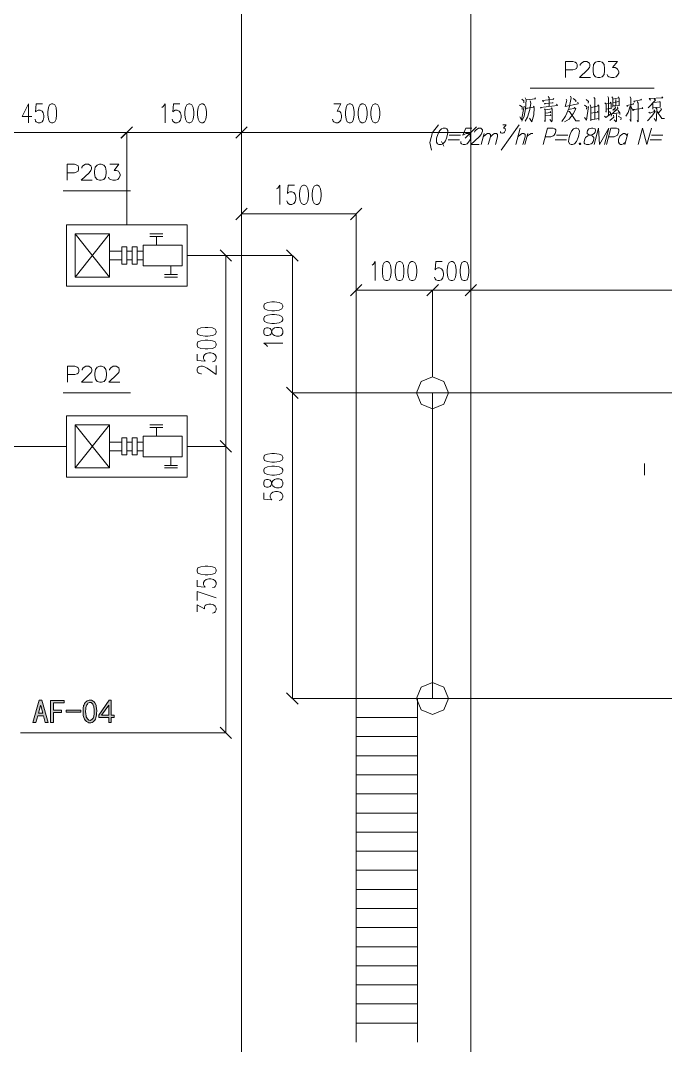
# Model space of a CAD drawing. Header units: millimetres. Extents: x 117 to 78452272, y 10 to 169749766.
# Drawn here: x 78413002 to 78421443, y 169685944 to 169699367 of the extents above; entities that cross this region are included whole.
import ezdxf

# ---------------------------------------------------------------- set-up
doc = ezdxf.new("R2010")
doc.units = ezdxf.units.MM

msp = doc.modelspace()

# ---------------------------------------------------------------- hatches: boundary and pattern name
h = msp.add_hatch(color=0)
h.paths.add_polyline_path([(78413365.41, 169690174.002), (78413325.334, 169690174.002), (78413301.634, 169690263.202), (78413227.516, 169690263.202), (78413203.816, 169690174.002), (78413163.31, 169690174.002), (78413247.769, 169690465.302), (78413281.381, 169690465.302)])
h.paths.add_polyline_path([(78413293.016, 169690295.089), (78413266.299, 169690398.079), (78413262.851, 169690398.079), (78413235.704, 169690295.089)])
h = msp.add_hatch(color=0)
h.dxf.hatch_style = 2
h.paths.add_polyline_path([(78413571.388, 169690429.967), (78413433.064, 169690429.967), (78413433.064, 169690335.596), (78413537.346, 169690335.596), (78413537.346, 169690303.708), (78413433.064, 169690303.708), (78413433.064, 169690174.002), (78413394.281, 169690174.002), (78413394.281, 169690462.285), (78413571.388, 169690462.285)])
h = msp.add_hatch(color=0)
h.paths.add_polyline_path([(78413820.459, 169690336.458), (78413821.32, 169690358.865), (78413827.784, 169690394.2), (78413833.386, 169690407.128), (78413838.988, 169690420.486), (78413854.501, 169690442.032), (78413864.412, 169690450.22), (78413874.754, 169690458.838), (78413899.317, 169690467.025), (78413914.399, 169690467.025), (78413929.05, 169690467.025), (78413954.474, 169690454.96), (78413965.678, 169690442.894), (78413976.451, 169690430.398), (78413991.102, 169690399.802), (78413994.118, 169690381.273), (78413997.566, 169690362.743), (78413999.72, 169690320.083), (78413998.428, 169690295.951), (78413997.135, 169690272.251), (78413988.947, 169690233.037), (78413981.622, 169690217.524), (78413974.296, 169690202.442), (78413953.181, 169690181.327), (78413938.53, 169690175.725), (78413924.31, 169690169.693), (78413895.869, 169690170.985), (78413881.218, 169690177.88), (78413866.998, 169690185.206), (78413846.745, 169690204.166), (78413840.712, 169690215.801), (78413835.11, 169690227.866), (78413826.492, 169690252.86), (78413823.906, 169690265.787), (78413821.32, 169690278.715), (78413820.028, 169690314.05)])
h.paths.add_polyline_path([(78413856.225, 169690346.8), (78413853.639, 169690323.53), (78413855.363, 169690282.162), (78413859.241, 169690264.063), (78413863.55, 169690245.965), (78413877.771, 169690220.11), (78413887.251, 169690212.784), (78413897.162, 169690205.028), (78413916.553, 169690202.011), (78413926.895, 169690206.751), (78413936.806, 169690211.491), (78413951.888, 169690230.021), (78413956.198, 169690243.81), (78413960.938, 169690257.6), (78413965.678, 169690288.195), (78413965.678, 169690304.57), (78413965.678, 169690320.945), (78413964.385, 169690350.678), (78413963.092, 169690364.467), (78413961.8, 169690377.826), (78413954.043, 169690402.388), (78413948.01, 169690413.161), (78413941.546, 169690424.365), (78413924.741, 169690435.568), (78413914.399, 169690435.999), (78413903.626, 169690436.43), (78413885.096, 169690425.657), (78413877.34, 169690414.884), (78413869.152, 169690404.112), (78413858.81, 169690369.638)])
h = msp.add_hatch(color=0)
h.paths.add_polyline_path([(78414156.143, 169690239.501), (78414026.437, 169690239.501), (78414026.437, 169690268.373), (78414163.038, 169690465.302), (78414188.031, 169690465.302), (78414188.031, 169690268.373), (78414228.537, 169690268.373), (78414228.537, 169690239.501), (78414188.031, 169690239.501), (78414188.031, 169690175.725), (78414156.143, 169690175.725)])
h.paths.add_polyline_path([(78414156.143, 169690268.373), (78414156.143, 169690401.526), (78414061.772, 169690268.373)])
h = msp.add_hatch(color=0)
h.dxf.hatch_style = 2
h.paths.add_polyline_path([(78413790.294, 169690308.879), (78413598.105, 169690308.879), (78413598.105, 169690335.596), (78413790.294, 169690335.596)])

# ---------------------------------------------------------------- linework, layer by layer
at = {"color": 0, "lineweight": 0}
for points in [[(78415895.326, 169671034.371), (78415895.326, 169725547.156)], [(78418895.805, 169671034.371), (78418895.805, 169725547.156)], [(78420134.693, 169698619.122), (78420134.693, 169698828.979), (78420230.787, 169698828.979), (78420262.675, 169698819.068), (78420278.619, 169698809.157), (78420286.806, 169698789.335), (78420286.806, 169698759.171), (78420278.619, 169698739.348), (78420262.675, 169698729.006), (78420230.787, 169698719.095), (78420134.693, 169698719.095)], [(78420326.882, 169698778.993), (78420326.882, 169698789.335), (78420342.826, 169698809.157), (78420374.714, 169698828.979), (78420414.789, 169698828.979), (78420446.677, 169698809.157), (78420454.864, 169698789.335), (78420454.864, 169698769.082), (78420446.677, 169698749.259), (78420422.976, 169698719.095), (78420318.694, 169698619.122), (78420462.621, 169698619.122)], [(78420694.885, 169698828.979), (78420814.68, 169698828.979), (78420750.905, 169698749.259), (78420782.792, 169698749.259), (78420806.924, 169698739.348), (78420814.68, 169698729.006), (78420831.055, 169698699.273), (78420831.055, 169698679.02), (78420814.68, 169698649.287), (78420798.736, 169698629.034), (78420766.848, 169698619.122), (78420734.961, 169698619.122), (78420703.073, 169698629.034), (78420686.698, 169698638.945), (78420678.941, 169698659.198)], [(78419671.025, 169698479.936), (78421294.291, 169698479.936)], [(78419608.542, 169698354.97), (78419619.315, 169698327.391), (78419612.851, 169698208.889), (78419595.184, 169698112.364), (78419562.003, 169698046.433)], [(78419588.72, 169698313.602), (78419564.158, 169698338.595)], [(78419588.72, 169698313.602), (78419590.875, 169698289.04)], [(78419621.47, 169698329.977), (78419740.834, 169698341.181), (78419731.785, 169698352.385)], [(78419681.367, 169698283.438), (78419670.163, 169698313.602)], [(78419846.409, 169698302.829), (78419833.481, 169698319.204), (78419983.441, 169698335.579), (78419974.391, 169698346.783)], [(78419866.662, 169698269.648), (78419857.612, 169698277.836), (78419972.237, 169698289.04), (78419963.618, 169698294.211)], [(78419919.234, 169698354.97), (78419906.306, 169698371.345)], [(78419919.234, 169698354.97), (78419919.234, 169698242.07)], [(78420210.534, 169698354.97), (78420181.662, 169698222.678), (78420135.554, 169698112.364), (78420086.861, 169698043.417)], [(78420153.222, 169698319.204), (78420128.66, 169698242.07), (78420301.027, 169698275.25), (78420294.132, 169698297.227)], [(78420153.222, 169698319.204), (78420142.018, 169698338.595)], [(78420210.534, 169698354.97), (78420199.33, 169698374.361)], [(78420234.665, 169698346.783), (78420267.846, 169698319.204), (78420267.846, 169698299.813)], [(78420406.601, 169698332.993), (78420437.627, 169698305.414), (78420431.164, 169698283.438)], [(78420503.558, 169698360.572), (78420516.916, 169698346.783), (78420519.071, 169698074.012)], [(78420728.497, 169698286.023), (78420719.878, 169698297.227), (78420731.082, 169698283.438), (78420731.082, 169698208.889), (78420728.497, 169698217.076), (78420669.03, 169698206.303)], [(78420697.902, 169698354.97), (78420686.698, 169698371.345)], [(78420697.902, 169698354.97), (78420697.902, 169698129.169)], [(78420753.059, 169698349.368), (78420739.701, 169698366.174)], [(78420753.059, 169698338.595), (78420834.503, 169698352.385), (78420828.039, 169698368.759), (78420836.657, 169698349.368), (78420836.657, 169698247.672), (78420836.657, 169698258.444), (78420753.059, 169698247.672)], [(78420753.059, 169698349.368), (78420753.059, 169698233.882)], [(78420836.657, 169698308), (78420757.368, 169698291.625)], [(78420794.858, 169698255.859), (78420794.858, 169698332.993)], [(78420988.771, 169698343.766), (78420988.771, 169698043.417), (78420977.998, 169698068.41)], [(78420988.771, 169698343.766), (78420980.153, 169698366.174)], [(78421039.619, 169698297.227), (78421031.001, 169698311.016), (78421130.112, 169698327.391), (78421121.063, 169698338.595)], [(78421083.573, 169698283.438), (78421072.8, 169698305.414)], [(78421293.43, 169698341.181), (78421311.097, 169698324.806), (78421215.864, 169698222.678)], [(78421231.377, 169698343.766), (78421410.208, 169698354.97), (78421396.85, 169698368.759)], [(78421231.377, 169698343.766), (78421249.045, 169698324.806)], [(78421372.718, 169698299.813), (78421282.226, 169698294.211)], [(78421363.669, 169698308), (78421372.718, 169698299.813)], [(78421374.873, 169698299.813), (78421363.669, 169698308)], [(78421374.873, 169698299.813), (78421372.718, 169698230.866)], [(78413108.152, 169698276.112), (78413024.985, 169698109.778), (78413149.951, 169698109.778)], [(78413108.152, 169698276.112), (78413108.152, 169698026.18)], [(78413291.723, 169698276.112), (78413208.556, 169698276.112), (78413199.937, 169698169.245), (78413208.556, 169698180.879), (78413233.549, 169698192.945), (78413258.542, 169698192.945), (78413283.535, 169698180.879), (78413299.91, 169698157.179), (78413308.529, 169698121.413), (78413308.529, 169698097.712), (78413299.91, 169698061.946), (78413283.535, 169698038.246), (78413258.542, 169698026.18), (78413233.549, 169698026.18), (78413208.556, 169698038.246), (78413199.937, 169698049.88), (78413191.75, 169698074.012)], [(78414853.368, 169698228.711), (78414869.743, 169698240.777), (78414895.167, 169698276.112), (78414895.167, 169698026.18)], [(78415086.494, 169698276.112), (78415003.327, 169698276.112), (78414995.14, 169698169.245), (78415003.327, 169698180.879), (78415028.32, 169698192.945), (78415053.314, 169698192.945), (78415078.307, 169698180.879), (78415095.112, 169698157.179), (78415103.3, 169698121.413), (78415103.3, 169698097.712), (78415095.112, 169698061.946), (78415078.307, 169698038.246), (78415053.314, 169698026.18), (78415028.32, 169698026.18), (78415003.327, 169698038.246), (78414995.14, 169698049.88), (78414986.521, 169698074.012)], [(78417103.619, 169698276.112), (78417195.404, 169698276.112), (78417145.418, 169698180.879), (78417170.411, 169698180.879), (78417187.217, 169698169.245), (78417195.404, 169698157.179), (78417204.023, 169698121.413), (78417204.023, 169698097.712), (78417195.404, 169698061.946), (78417179.03, 169698038.246), (78417154.036, 169698026.18), (78417128.612, 169698026.18), (78417103.619, 169698038.246), (78417095.432, 169698049.88), (78417087.244, 169698074.012)], [(78419566.743, 169698236.468), (78419533.563, 169698258.444)], [(78419559.849, 169698065.393), (78419593.029, 169698244.655)], [(78419566.743, 169698236.468), (78419566.743, 169698203.287)], [(78419681.367, 169698283.438), (78419668.009, 169698200.702), (78419639.137, 169698101.591), (78419606.388, 169698046.433)], [(78419624.055, 169698220.093), (78419725.321, 169698230.866), (78419716.703, 169698244.655), (78419725.321, 169698225.264), (78419718.857, 169698131.755), (78419694.295, 169698040.831), (78419663.7, 169698087.801)], [(78419624.055, 169698220.093), (78419634.828, 169698208.889)], [(78419817.968, 169698217.076), (78419806.764, 169698228.28), (78420029.549, 169698252.843), (78420018.776, 169698269.648)], [(78419868.816, 169698195.1), (78419868.816, 169698043.417), (78419859.767, 169698057.206)], [(78419868.816, 169698195.1), (78419861.922, 169698211.474)], [(78419961.464, 169698208.889), (78419868.816, 169698197.685)], [(78419941.641, 169698161.919), (78419873.126, 169698153.732)], [(78419961.464, 169698208.889), (78419952.414, 169698222.678), (78419961.464, 169698206.303), (78419961.464, 169698060.222), (78419954.569, 169698040.831), (78419928.283, 169698070.995)], [(78419941.641, 169698161.919), (78419934.747, 169698175.708)], [(78420267.846, 169698208.889), (78420234.665, 169698145.544), (78420181.662, 169698076.597), (78420120.041, 169698037.815)], [(78420188.557, 169698175.708), (78420170.89, 169698178.725)], [(78420263.537, 169698220.093), (78420175.199, 169698203.287)], [(78420188.557, 169698175.708), (78420270.001, 169698054.62), (78420318.694, 169698054.62)], [(78420250.178, 169698228.28), (78420263.537, 169698220.093)], [(78420267.846, 169698208.889), (78420250.178, 169698228.28)], [(78420413.496, 169698236.468), (78420382.47, 169698255.859)], [(78420408.756, 169698062.808), (78420437.627, 169698239.053)], [(78420413.496, 169698236.468), (78420411.342, 169698206.303)], [(78420466.068, 169698236.468), (78420455.295, 169698261.461)], [(78420558.715, 169698167.521), (78420463.913, 169698151.146)], [(78420572.074, 169698250.257), (78420572.074, 169698060.222), (78420572.074, 169698082.199), (78420466.068, 169698065.393)], [(78420466.068, 169698236.468), (78420466.068, 169698054.62)], [(78420572.074, 169698250.257), (78420468.653, 169698228.28)], [(78420558.715, 169698167.521), (78420552.251, 169698181.31)], [(78420664.721, 169698272.234), (78420651.363, 169698289.04)], [(78420664.721, 169698272.234), (78420664.721, 169698167.521), (78420660.412, 169698181.31)], [(78420728.497, 169698286.023), (78420664.721, 169698275.25)], [(78420711.26, 169698173.123), (78420735.391, 169698137.357), (78420733.237, 169698115.38)], [(78420818.989, 169698214.491), (78420746.164, 169698142.528), (78420832.348, 169698156.317)], [(78420790.549, 169698225.264), (78420753.059, 169698192.514), (78420792.703, 169698195.1)], [(78420790.549, 169698225.264), (78420781.5, 169698247.672)], [(78420818.989, 169698214.491), (78420816.835, 169698236.468)], [(78420818.989, 169698192.514), (78420847.861, 169698156.317), (78420845.706, 169698137.357)], [(78420953.436, 169698161.919), (78420922.841, 169698115.38)], [(78420946.972, 169698242.07), (78420936.199, 169698252.843), (78421026.261, 169698269.648), (78421019.797, 169698286.023)], [(78420953.436, 169698161.919), (78420980.153, 169698244.655)], [(78420990.926, 169698242.07), (78421019.797, 169698183.896)], [(78421033.155, 169698192.514), (78421021.952, 169698200.702), (78421145.625, 169698214.491), (78421136.576, 169698228.28)], [(78421083.573, 169698283.438), (78421083.573, 169698037.815), (78421072.8, 169698057.206)], [(78421242.581, 169698151.146), (78421304.202, 169698181.31), (78421288.689, 169698197.685), (78421306.357, 169698173.123), (78421264.558, 169698115.38), (78421209.401, 169698054.62)], [(78421242.581, 169698151.146), (78421227.068, 169698164.935)], [(78421277.917, 169698206.303), (78421275.762, 169698280.421)], [(78421280.071, 169698228.28), (78421374.873, 169698233.882)], [(78421328.334, 169698208.889), (78421326.179, 169698087.801), (78421321.87, 169698049.019), (78421293.43, 169698084.785)], [(78421328.334, 169698208.889), (78421317.561, 169698225.264)], [(78421383.491, 169698220.093), (78421390.386, 169698200.702), (78421352.896, 169698156.317), (78421330.919, 169698181.31), (78421394.695, 169698082.199), (78421432.185, 169698082.199)], [(78419559.849, 169698065.393), (78419535.717, 169698106.761)], [(78419868.816, 169698117.965), (78419943.796, 169698123.567), (78419936.901, 169698137.357)], [(78420408.756, 169698062.808), (78420384.625, 169698095.989)], [(78420662.566, 169698095.989), (78420644.899, 169698115.38)], [(78420662.566, 169698095.989), (78420726.342, 169698142.528)], [(78420768.572, 169698101.591), (78420715.569, 169698057.206)], [(78420768.572, 169698101.591), (78420761.677, 169698129.169)], [(78420803.476, 169698137.357), (78420803.476, 169698054.62), (78420797.013, 169698037.815), (78420772.881, 169698065.393)], [(78420803.476, 169698137.357), (78420794.858, 169698151.146)], [(78420823.73, 169698115.38), (78420861.219, 169698090.387), (78420858.634, 169698065.393)], [(78411941.658, 169697901.214), (78414391.855, 169697901.214)], [(78414316.876, 169697826.234), (78414466.835, 169697976.194)], [(78414469.851, 169697976.194), (78414319.892, 169697826.234)], [(78414391.855, 169696695.076), (78414391.855, 169697903.368)], [(78414394.872, 169696695.076), (78414394.872, 169697903.368)], [(78414394.872, 169697901.214), (78415895.326, 169697901.214)], [(78415820.347, 169697826.234), (78415970.306, 169697976.194)], [(78415970.306, 169697976.194), (78415820.347, 169697826.234)], [(78415895.326, 169697260.871), (78415895.326, 169697903.368)], [(78415895.326, 169697260.871), (78415895.326, 169697903.368)], [(78415895.326, 169697901.214), (78418895.805, 169697901.214)], [(78418470.489, 169697999.032), (78418393.355, 169697899.49), (78418358.451, 169697768.922), (78418382.151, 169697669.811)], [(78418910.025, 169697957.664), (78418829.874, 169697957.664), (78418792.816, 169697865.017), (78418807.898, 169697875.359), (78418835.045, 169697885.701), (78418860.039, 169697885.701), (78418882.015, 169697875.359), (78418888.479, 169697854.675), (78418892.788, 169697824.08), (78418887.186, 169697803.396), (78418866.502, 169697772.37), (78418848.835, 169697752.116), (78418821.256, 169697741.774), (78418796.694, 169697741.774), (78418774.717, 169697752.116), (78418765.237, 169697762.458), (78418764.375, 169697782.712)], [(78418820.825, 169697826.234), (78418970.784, 169697976.194)], [(78418945.791, 169697906.385), (78418948.377, 169697916.727), (78418966.475, 169697936.98), (78418996.639, 169697957.664), (78419027.235, 169697957.664), (78419046.626, 169697936.98), (78419047.057, 169697916.727), (78419041.455, 169697896.043), (78419029.82, 169697875.359), (78419003.103, 169697844.764), (78418895.374, 169697741.774), (78419006.55, 169697741.774)], [(78418895.805, 169697563.375), (78418895.805, 169697903.368)], [(78419312.933, 169697999.032), (78419359.472, 169697999.032), (78419323.706, 169697957.664), (78419336.202, 169697957.664), (78419343.959, 169697952.493), (78419345.683, 169697947.322), (78419347.406, 169697932.24), (78419344.821, 169697921.898), (78419334.479, 169697906.385), (78419325.429, 169697896.043), (78419312.071, 169697890.872), (78419299.574, 169697890.872), (78419288.371, 169697896.043), (78419283.63, 169697901.214), (78419283.63, 169697911.556)], [(78419292.68, 169697669.811), (78419529.253, 169697999.032)], [(78419484.869, 169697741.774), (78419542.612, 169697957.664)], [(78419842.961, 169697741.774), (78419900.704, 169697957.664), (78419974.822, 169697957.664), (78419996.799, 169697947.322), (78420006.279, 169697936.98), (78420007.141, 169697916.727), (78419998.954, 169697885.701), (78419987.319, 169697865.017), (78419971.806, 169697854.675), (78419944.658, 169697844.764), (78419870.54, 169697844.764)], [(78420509.591, 169697741.774), (78420567.334, 169697957.664), (78420577.676, 169697741.774), (78420703.073, 169697957.664), (78420645.33, 169697741.774)], [(78420669.892, 169697741.774), (78420728.066, 169697957.664), (78420802.184, 169697957.664), (78420824.16, 169697947.322), (78420833.641, 169697936.98), (78420834.072, 169697916.727), (78420825.884, 169697885.701), (78420814.249, 169697865.017), (78420799.167, 169697854.675), (78420771.589, 169697844.764), (78420697.471, 169697844.764)], [(78421083.573, 169697741.774), (78421141.747, 169697957.664), (78421200.782, 169697741.774), (78421258.956, 169697957.664)], [(78418511.426, 169697782.712), (78418544.176, 169697721.09)], [(78418597.179, 169697803.396), (78418745.415, 169697803.396)], [(78418761.789, 169697865.017), (78418613.554, 169697865.017)], [(78419031.113, 169697741.774), (78419069.895, 169697885.701)], [(78419058.691, 169697844.764), (78419091.872, 169697875.359), (78419112.987, 169697885.701), (78419137.549, 169697885.701), (78419153.493, 169697875.359), (78419151.339, 169697844.764), (78419123.76, 169697741.774)], [(78419151.339, 169697844.764), (78419184.519, 169697875.359), (78419205.634, 169697885.701), (78419230.197, 169697885.701), (78419246.141, 169697875.359), (78419243.986, 169697844.764), (78419216.407, 169697741.774)], [(78419512.448, 169697844.764), (78419545.628, 169697875.359), (78419566.743, 169697885.701), (78419591.306, 169697885.701), (78419607.25, 169697875.359), (78419605.095, 169697844.764), (78419577.516, 169697741.774)], [(78419602.078, 169697741.774), (78419640.861, 169697885.701)], [(78419624.055, 169697824.08), (78419638.706, 169697854.675), (78419662.838, 169697875.359), (78419683.953, 169697885.701), (78419708.515, 169697885.701)], [(78420001.539, 169697803.396), (78420149.775, 169697803.396)], [(78420166.149, 169697865.017), (78420017.914, 169697865.017)], [(78420940.939, 169697854.675), (78420928.012, 169697875.359), (78420912.498, 169697885.701), (78420893.969, 169697885.701), (78420872.423, 169697875.359), (78420848.723, 169697854.675), (78420834.072, 169697824.08), (78420828.47, 169697803.396), (78420826.315, 169697772.37), (78420839.673, 169697752.116), (78420855.187, 169697741.774), (78420873.716, 169697741.774), (78420895.262, 169697752.116), (78420918.962, 169697772.37)], [(78420949.557, 169697885.701), (78420910.775, 169697741.774)], [(78421242.15, 169697803.396), (78421390.386, 169697803.396)], [(78421406.761, 169697865.017), (78421258.525, 169697865.017)], [(78413611.033, 169697273.798), (78413611.033, 169697484.086), (78413707.127, 169697484.086), (78413739.015, 169697473.744), (78413754.959, 169697463.833), (78413763.147, 169697444.01), (78413763.147, 169697413.846), (78413754.959, 169697394.024), (78413739.015, 169697383.682), (78413707.127, 169697373.771), (78413611.033, 169697373.771)], [(78413802.791, 169697434.099), (78413802.791, 169697444.01), (78413819.166, 169697463.833), (78413851.054, 169697484.086), (78413891.129, 169697484.086), (78413923.017, 169697463.833), (78413930.774, 169697444.01), (78413930.774, 169697423.757), (78413923.017, 169697403.935), (78413898.886, 169697373.771), (78413795.035, 169697273.798), (78413938.961, 169697273.798)], [(78414171.225, 169697484.086), (78414291.021, 169697484.086), (78414227.245, 169697403.935), (78414259.133, 169697403.935), (78414283.264, 169697394.024), (78414291.021, 169697383.682), (78414306.964, 169697353.949), (78414306.964, 169697333.696), (78414291.021, 169697303.962), (78414275.077, 169697283.709), (78414243.189, 169697273.798), (78414210.87, 169697273.798), (78414178.982, 169697283.709), (78414163.038, 169697294.051), (78414154.851, 169697313.873)], [(78413561.477, 169697135.043), (78414440.98, 169697135.043)], [(78416353.822, 169697160.467), (78416370.197, 169697172.532), (78416395.191, 169697208.299), (78416395.191, 169696958.366)], [(78416586.949, 169697208.299), (78416503.782, 169697208.299), (78416495.163, 169697101), (78416503.782, 169697113.066), (78416528.775, 169697125.132), (78416553.768, 169697125.132), (78416578.761, 169697113.066), (78416595.567, 169697089.365), (78416603.755, 169697053.599), (78416603.755, 169697029.468), (78416595.567, 169696994.133), (78416578.761, 169696970.001), (78416553.768, 169696958.366), (78416528.775, 169696958.366), (78416503.782, 169696970.001), (78416495.163, 169696982.067), (78416486.976, 169697005.767)], [(78415970.306, 169696908.38), (78415820.347, 169696757.99)], [(78415895.326, 169696714.898), (78415895.326, 169696835.124)], [(78415895.326, 169696833.4), (78417395.35, 169696833.4)], [(78417320.37, 169696757.99), (78417470.761, 169696908.38)], [(78417395.35, 169695838.843), (78417395.35, 169696835.124)], [(78413604.569, 169696691.198), (78415185.174, 169696691.198)], [(78413604.569, 169695889.26), (78413604.569, 169696691.198)], [(78415185.174, 169695889.26), (78415185.174, 169696691.198)], [(78413716.607, 169696572.695), (78414168.64, 169696572.695)], [(78413716.607, 169696572.695), (78413716.607, 169696007.762)], [(78414168.64, 169696572.695), (78413716.607, 169696007.762)], [(78414168.64, 169696007.762), (78413716.607, 169696572.695)], [(78414168.64, 169696572.695), (78414168.64, 169696007.762)], [(78414866.295, 169696572.695), (78414696.514, 169696572.695)], [(78414609.469, 169696425.752), (78414609.469, 169696154.705)], [(78414609.469, 169696425.752), (78415118.382, 169696425.752)], [(78414866.295, 169696538.653), (78414696.514, 169696538.653)], [(78414781.405, 169696538.653), (78414781.405, 169696425.752)], [(78415118.382, 169696425.752), (78415118.382, 169696154.705)], [(78414168.64, 169696346.895), (78414327.218, 169696346.895)], [(78414394.872, 169696403.345), (78414327.218, 169696403.345)], [(78414327.218, 169696403.345), (78414327.218, 169696177.544)], [(78414394.872, 169696403.345), (78414394.872, 169696177.544)], [(78414394.872, 169696346.895), (78414462.526, 169696346.895)], [(78414462.526, 169696403.345), (78414462.526, 169696177.544)], [(78414462.526, 169696403.345), (78414530.611, 169696403.345)], [(78414530.611, 169696403.345), (78414530.611, 169696177.544)], [(78414530.611, 169696346.895), (78414609.469, 169696346.895)], [(78415188.622, 169696290.444), (78415690.21, 169696290.444)], [(78415442.863, 169696290.444), (78416562.387, 169696290.444)], [(78415442.863, 169696290.444), (78416562.387, 169696290.444)], [(78415763.035, 169696215.465), (78415613.075, 169696365.424)], [(78415688.055, 169696290.444), (78415688.055, 169693789.83)], [(78416635.212, 169696215.465), (78416485.252, 169696365.424)], [(78416635.212, 169696215.465), (78416485.252, 169696365.424)], [(78416560.232, 169694490.071), (78416560.232, 169696290.444)], [(78416560.232, 169696290.444), (78416560.232, 169690489.002)], [(78414168.64, 169696233.994), (78414327.218, 169696233.994)], [(78414394.872, 169696177.544), (78414327.218, 169696177.544)], [(78414394.872, 169696233.994), (78414462.526, 169696233.994)], [(78414462.526, 169696177.544), (78414530.611, 169696177.544)], [(78414530.611, 169696233.994), (78414609.469, 169696233.994)], [(78414609.469, 169696154.705), (78415118.382, 169696154.705)], [(78414971.439, 169696041.805), (78414971.439, 169696154.705)], [(78417603.914, 169696162.893), (78417620.72, 169696174.528), (78417645.713, 169696210.294), (78417645.713, 169695960.362)], [(78418520.907, 169696210.294), (78418437.309, 169696210.294), (78418429.121, 169696102.995), (78418437.309, 169696115.061), (78418462.302, 169696127.127), (78418487.295, 169696127.127), (78418512.288, 169696115.061), (78418529.094, 169696091.361), (78418537.281, 169696055.594), (78418537.281, 169696031.894), (78418529.094, 169695996.128), (78418512.288, 169695972.427), (78418487.295, 169695960.362), (78418462.302, 169695960.362), (78418437.309, 169695972.427), (78418429.121, 169695984.062), (78418420.934, 169696007.762)], [(78415056.33, 169696041.805), (78414886.548, 169696041.805)], [(78413604.569, 169695889.26), (78415185.174, 169695889.26)], [(78413716.607, 169696007.762), (78414168.64, 169696007.762)], [(78415056.33, 169696007.762), (78414886.548, 169696007.762)], [(78417470.761, 169695910.375), (78417320.37, 169695760.416)], [(78418470.92, 169695910.375), (78418320.961, 169695760.416)], [(78418320.961, 169695760.416), (78418470.92, 169695910.375)], [(78418820.825, 169695760.416), (78418970.784, 169695910.375)], [(78418970.784, 169695910.375), (78418820.825, 169695760.416)], [(78417395.35, 169694493.518), (78417395.35, 169695837.119)], [(78418395.94, 169695835.396), (78417395.35, 169695835.396)], [(78418395.94, 169694702.944), (78418395.94, 169695837.119)], [(78418395.94, 169694702.944), (78418395.94, 169695837.119)], [(78418895.805, 169695835.396), (78418395.94, 169695835.396)], [(78418895.805, 169695577.707), (78418895.805, 169695837.119)], [(78418895.805, 169695136.447), (78418895.805, 169695837.119)], [(78418895.805, 169695835.396), (78426897.942, 169695835.396)], [(78416232.735, 169695098.527), (78416220.669, 169695114.901), (78416184.903, 169695139.895), (78416435.266, 169695139.895)], [(78415313.157, 169694998.554), (78415313.157, 169694914.956), (78415420.455, 169694906.768), (78415408.39, 169694914.956), (78415396.324, 169694939.949), (78415396.324, 169694964.942), (78415408.39, 169694989.935), (78415432.09, 169695006.741), (78415467.856, 169695014.929), (78415491.557, 169695014.929), (78415527.323, 169695006.741), (78415551.454, 169694989.935), (78415563.089, 169694964.942), (78415563.089, 169694939.949), (78415551.454, 169694914.956), (78415539.388, 169694906.768), (78415515.688, 169694898.15)], [(78413614.911, 169694628.827), (78413614.911, 169694838.683), (78413711.006, 169694838.683), (78413742.894, 169694828.772), (78413758.837, 169694818.861), (78413767.025, 169694798.608), (78413767.025, 169694768.444), (78413758.837, 169694748.622), (78413742.894, 169694738.71), (78413711.006, 169694728.799), (78413614.911, 169694728.799)], [(78413807.1, 169694788.697), (78413807.1, 169694798.608), (78413823.044, 169694818.861), (78413854.932, 169694838.683), (78413895.007, 169694838.683), (78413926.895, 169694818.861), (78413935.083, 169694798.608), (78413935.083, 169694778.786), (78413926.895, 169694758.533), (78413902.764, 169694728.799), (78413798.913, 169694628.827), (78413942.839, 169694628.827)], [(78414166.916, 169694788.697), (78414166.916, 169694798.608), (78414182.86, 169694818.861), (78414215.179, 169694838.683), (78414255.254, 169694838.683), (78414287.142, 169694818.861), (78414294.899, 169694798.608), (78414294.899, 169694778.786), (78414287.142, 169694758.533), (78414263.011, 169694728.799), (78414159.16, 169694628.827), (78414303.086, 169694628.827)], [(78415372.623, 169694740.003), (78415360.558, 169694740.003), (78415336.857, 169694748.191), (78415324.792, 169694756.809), (78415313.157, 169694773.184), (78415313.157, 169694806.795), (78415324.792, 169694823.17), (78415336.857, 169694831.789), (78415360.558, 169694839.976), (78415384.689, 169694839.976), (78415408.39, 169694831.789), (78415444.156, 169694814.983), (78415563.089, 169694731.816), (78415563.089, 169694848.164)], [(78416485.252, 169694565.051), (78416635.212, 169694415.091)], [(78413561.477, 169694489.64), (78414440.98, 169694489.64)], [(78417795.672, 169694490.071), (78416558.077, 169694490.071)], [(78417395.35, 169690489.002), (78417395.35, 169694490.071)], [(78417395.35, 169694490.071), (78427397.807, 169694490.071)], [(78417395.35, 169690489.002), (78417395.35, 169694490.071)], [(78418395.94, 169694490.071), (78418395.94, 169690489.002)], [(78418395.94, 169694490.071), (78418395.94, 169690489.002)], [(78413604.569, 169694190.583), (78415185.174, 169694190.583)], [(78413604.569, 169693388.646), (78413604.569, 169694190.583)], [(78415185.174, 169693388.646), (78415185.174, 169694190.583)], [(78413716.607, 169694072.081), (78414168.64, 169694072.081)], [(78413716.607, 169694072.081), (78413716.607, 169693507.148)], [(78414168.64, 169694072.081), (78413716.607, 169693507.148)], [(78414168.64, 169693507.148), (78413716.607, 169694072.081)], [(78414168.64, 169694072.081), (78414168.64, 169693507.148)], [(78414866.295, 169694072.081), (78414696.514, 169694072.081)], [(78414866.295, 169694038.47), (78414696.514, 169694038.47)], [(78414781.405, 169694038.47), (78414781.405, 169693925.138)], [(78414394.872, 169693902.731), (78414327.218, 169693902.731)], [(78414327.218, 169693902.731), (78414327.218, 169693676.93)], [(78414394.872, 169693902.731), (78414394.872, 169693676.93)], [(78414462.526, 169693902.731), (78414462.526, 169693676.93)], [(78414462.526, 169693902.731), (78414530.611, 169693902.731)], [(78414530.611, 169693902.731), (78414530.611, 169693676.93)], [(78414609.469, 169693925.138), (78414609.469, 169693654.091)], [(78414609.469, 169693925.138), (78415118.382, 169693925.138)], [(78415118.382, 169693925.138), (78415118.382, 169693654.091)], [(78415613.075, 169693864.81), (78415763.035, 169693714.851)], [(78415763.035, 169693714.851), (78415613.075, 169693864.81)], [(78413601.122, 169693789.83), (78407661.355, 169693789.83)], [(78414168.64, 169693846.28), (78414327.218, 169693846.28)], [(78414168.64, 169693733.38), (78414327.218, 169693733.38)], [(78414394.872, 169693846.28), (78414462.526, 169693846.28)], [(78414394.872, 169693733.38), (78414462.526, 169693733.38)], [(78414530.611, 169693846.28), (78414609.469, 169693846.28)], [(78414530.611, 169693733.38), (78414609.469, 169693733.38)], [(78415188.622, 169693789.83), (78415690.21, 169693789.83)], [(78415192.069, 169693789.83), (78415690.21, 169693789.83)], [(78415688.055, 169693789.83), (78415688.055, 169690038.694)], [(78414394.872, 169693676.93), (78414327.218, 169693676.93)], [(78414462.526, 169693676.93), (78414530.611, 169693676.93)], [(78414609.469, 169693654.091), (78415118.382, 169693654.091)], [(78414971.439, 169693541.191), (78414971.439, 169693654.091)], [(78413716.607, 169693507.148), (78414168.64, 169693507.148)], [(78415056.33, 169693541.191), (78414886.548, 169693541.191)], [(78415056.33, 169693507.148), (78414886.548, 169693507.148)], [(78421170.618, 169693414.501), (78421170.618, 169693564.891)], [(78413604.569, 169693388.646), (78415185.174, 169693388.646)], [(78416184.903, 169693181.375), (78416184.903, 169693097.777), (78416292.201, 169693089.589), (78416280.567, 169693097.777), (78416268.501, 169693122.77), (78416268.501, 169693147.763), (78416280.567, 169693172.756), (78416304.267, 169693189.562), (78416340.033, 169693197.75), (78416363.734, 169693197.75), (78416399.5, 169693189.562), (78416423.2, 169693172.756), (78416435.266, 169693147.763), (78416435.266, 169693122.77), (78416423.2, 169693097.777), (78416411.566, 169693089.589), (78416387.434, 169693081.402)], [(78415313.157, 169692039.443), (78415313.157, 169691955.845), (78415420.455, 169691947.658), (78415408.39, 169691955.845), (78415396.324, 169691980.839), (78415396.324, 169692005.832), (78415408.39, 169692030.825), (78415432.09, 169692047.631), (78415467.856, 169692055.818), (78415491.557, 169692055.818), (78415527.323, 169692047.631), (78415551.454, 169692030.825), (78415563.089, 169692005.832), (78415563.089, 169691980.839), (78415551.454, 169691955.845), (78415539.388, 169691947.658), (78415515.688, 169691939.471)], [(78415313.157, 169691772.705), (78415313.157, 169691889.484), (78415563.089, 169691805.886)], [(78415313.157, 169691622.746), (78415313.157, 169691714.101), (78415408.39, 169691664.114), (78415408.39, 169691689.107), (78415420.455, 169691705.913), (78415432.09, 169691714.101), (78415467.856, 169691722.719), (78415491.557, 169691722.719), (78415527.323, 169691714.101), (78415551.454, 169691697.726), (78415563.089, 169691672.733), (78415563.089, 169691647.739), (78415551.454, 169691622.746), (78415539.388, 169691614.128), (78415515.688, 169691605.94)], [(78416485.252, 169690563.982), (78416635.212, 169690414.023)], [(78417900.816, 169690489.002), (78416558.077, 169690489.002)], [(78417395.35, 169685988.069), (78417395.35, 169690489.002)], [(78427397.807, 169690489.002), (78417395.35, 169690489.002)], [(78417395.35, 169685988.069), (78417395.35, 169690489.002)], [(78418195.564, 169685988.069), (78418195.564, 169690489.002)], [(78418195.564, 169685988.069), (78418195.564, 169690489.002)], [(78417395.35, 169690239.07), (78418195.564, 169690239.07)], [(78417395.35, 169690239.07), (78418195.564, 169690239.07)], [(78415613.075, 169690114.104), (78415763.035, 169689963.714)], [(78413003.87, 169690038.694), (78415690.21, 169690038.694)], [(78417395.35, 169689988.707), (78418195.564, 169689988.707)], [(78417395.35, 169689988.707), (78418195.564, 169689988.707)], [(78417395.35, 169689738.775), (78418195.564, 169689738.775)], [(78417395.35, 169689738.775), (78418195.564, 169689738.775)], [(78417395.35, 169689488.843), (78418195.564, 169689488.843)], [(78417395.35, 169689488.843), (78418195.564, 169689488.843)], [(78417395.35, 169689238.911), (78418195.564, 169689238.911)], [(78417395.35, 169689238.911), (78418195.564, 169689238.911)], [(78417395.35, 169688988.548), (78418195.564, 169688988.548)], [(78417395.35, 169688988.548), (78418195.564, 169688988.548)], [(78417395.35, 169688738.616), (78418195.564, 169688738.616)], [(78417395.35, 169688738.616), (78418195.564, 169688738.616)], [(78417395.35, 169688488.683), (78418195.564, 169688488.683)], [(78417395.35, 169688488.683), (78418195.564, 169688488.683)], [(78417395.35, 169688238.32), (78418195.564, 169688238.32)], [(78417395.35, 169688238.32), (78418195.564, 169688238.32)], [(78417395.35, 169687988.388), (78418195.564, 169687988.388)], [(78417395.35, 169687988.388), (78418195.564, 169687988.388)], [(78417395.35, 169687738.456), (78418195.564, 169687738.456)], [(78417395.35, 169687738.456), (78418195.564, 169687738.456)], [(78417395.35, 169687488.093), (78418195.564, 169687488.093)], [(78417395.35, 169687488.093), (78418195.564, 169687488.093)], [(78417395.35, 169687238.161), (78418195.564, 169687238.161)], [(78417395.35, 169687238.161), (78418195.564, 169687238.161)], [(78417395.35, 169686988.229), (78418195.564, 169686988.229)], [(78417395.35, 169686988.229), (78418195.564, 169686988.229)], [(78417395.35, 169686738.297), (78418195.564, 169686738.297)], [(78417395.35, 169686738.297), (78418195.564, 169686738.297)], [(78417395.35, 169686487.933), (78418195.564, 169686487.933)], [(78417395.35, 169686487.933), (78418195.564, 169686487.933)], [(78417395.35, 169686238.001), (78418195.564, 169686238.001)], [(78417395.35, 169686238.001), (78418195.564, 169686238.001)]]:
    msp.add_lwpolyline(points, dxfattribs=at)
for points in [[(78420494.94, 169698709.184), (78420494.94, 169698739.348), (78420502.696, 169698789.335), (78420526.827, 169698819.068), (78420558.715, 169698828.979), (78420582.847, 169698828.979), (78420614.735, 169698819.068), (78420638.866, 169698789.335), (78420647.053, 169698739.348), (78420647.053, 169698709.184), (78420638.866, 169698659.198), (78420614.735, 169698629.034), (78420582.847, 169698619.122), (78420558.715, 169698619.122), (78420526.827, 169698629.034), (78420502.696, 169698659.198)], [(78413408.501, 169698276.112), (78413383.508, 169698264.477), (78413366.703, 169698228.711), (78413358.515, 169698169.245), (78413358.515, 169698133.478), (78413366.703, 169698074.012), (78413383.508, 169698038.246), (78413408.501, 169698026.18), (78413424.876, 169698026.18), (78413449.87, 169698038.246), (78413466.675, 169698074.012), (78413474.863, 169698133.478), (78413474.863, 169698169.245), (78413466.675, 169698228.711), (78413449.87, 169698264.477), (78413424.876, 169698276.112)], [(78415203.273, 169698276.112), (78415178.28, 169698264.477), (78415161.905, 169698228.711), (78415153.286, 169698169.245), (78415153.286, 169698133.478), (78415161.905, 169698074.012), (78415178.28, 169698038.246), (78415203.273, 169698026.18), (78415220.079, 169698026.18), (78415245.072, 169698038.246), (78415261.878, 169698074.012), (78415270.065, 169698133.478), (78415270.065, 169698169.245), (78415261.878, 169698228.711), (78415245.072, 169698264.477), (78415220.079, 169698276.112)], [(78415370.038, 169698276.112), (78415345.045, 169698264.477), (78415328.239, 169698228.711), (78415320.051, 169698169.245), (78415320.051, 169698133.478), (78415328.239, 169698074.012), (78415345.045, 169698038.246), (78415370.038, 169698026.18), (78415386.844, 169698026.18), (78415411.837, 169698038.246), (78415428.212, 169698074.012), (78415436.83, 169698133.478), (78415436.83, 169698169.245), (78415428.212, 169698228.711), (78415411.837, 169698264.477), (78415386.844, 169698276.112)], [(78417303.996, 169698276.112), (78417279.002, 169698264.477), (78417262.197, 169698228.711), (78417254.009, 169698169.245), (78417254.009, 169698133.478), (78417262.197, 169698074.012), (78417279.002, 169698038.246), (78417303.996, 169698026.18), (78417320.37, 169698026.18), (78417345.364, 169698038.246), (78417362.169, 169698074.012), (78417370.357, 169698133.478), (78417370.357, 169698169.245), (78417362.169, 169698228.711), (78417345.364, 169698264.477), (78417320.37, 169698276.112)], [(78417470.761, 169698276.112), (78417445.767, 169698264.477), (78417428.962, 169698228.711), (78417420.343, 169698169.245), (78417420.343, 169698133.478), (78417428.962, 169698074.012), (78417445.767, 169698038.246), (78417470.761, 169698026.18), (78417487.135, 169698026.18), (78417512.129, 169698038.246), (78417528.934, 169698074.012), (78417537.122, 169698133.478), (78417537.122, 169698169.245), (78417528.934, 169698228.711), (78417512.129, 169698264.477), (78417487.135, 169698276.112)], [(78417637.095, 169698276.112), (78417612.101, 169698264.477), (78417595.727, 169698228.711), (78417587.108, 169698169.245), (78417587.108, 169698133.478), (78417595.727, 169698074.012), (78417612.101, 169698038.246), (78417637.095, 169698026.18), (78417653.901, 169698026.18), (78417678.894, 169698038.246), (78417695.7, 169698074.012), (78417703.887, 169698133.478), (78417703.887, 169698169.245), (78417695.7, 169698228.711), (78417678.894, 169698264.477), (78417653.901, 169698276.112)], [(78420558.715, 169698261.461), (78420572.074, 169698250.257)], [(78418448.081, 169697824.08), (78418461.871, 169697875.359), (78418476.522, 169697906.385), (78418488.157, 169697927.069), (78418512.288, 169697947.322), (78418533.403, 169697957.664), (78418564.429, 169697957.664), (78418579.942, 169697947.322), (78418593.301, 169697927.069), (78418593.732, 169697906.385), (78418591.577, 169697875.359), (78418577.788, 169697824.08), (78418563.567, 169697793.054), (78418551.933, 169697772.37), (78418527.801, 169697752.116), (78418506.686, 169697741.774), (78418475.66, 169697741.774), (78418459.716, 169697752.116), (78418446.789, 169697772.37), (78418446.358, 169697793.054)], [(78420182.524, 169697834.422), (78420190.712, 169697865.017), (78420210.965, 169697916.727), (78420237.682, 169697947.322), (78420264.83, 169697957.664), (78420283.359, 169697957.664), (78420305.336, 169697947.322), (78420315.678, 169697916.727), (78420307.921, 169697865.017), (78420299.734, 169697834.422), (78420279.912, 169697782.712), (78420253.195, 169697752.116), (78420225.616, 169697741.774), (78420207.087, 169697741.774), (78420185.11, 169697752.116), (78420174.768, 169697782.712)], [(78420378.592, 169697782.712), (78420379.454, 169697762.458), (78420388.934, 169697752.116), (78420410.911, 169697741.774), (78420441.506, 169697741.774), (78420469.084, 169697752.116), (78420484.167, 169697762.458), (78420495.801, 169697782.712), (78420503.989, 169697813.738), (78420503.558, 169697834.422), (78420484.167, 169697854.675), (78420434.18, 169697875.359), (78420418.667, 169697885.701), (78420417.805, 169697906.385), (78420423.407, 169697927.069), (78420441.075, 169697947.322), (78420474.686, 169697957.664), (78420493.216, 169697957.664), (78420521.656, 169697947.322), (78420528.551, 169697927.069), (78420522.949, 169697906.385), (78420511.314, 169697885.701), (78420489.768, 169697875.359), (78420429.009, 169697854.675), (78420398.414, 169697834.422), (78420386.779, 169697813.738)], [(78420314.816, 169697752.116), (78420316.54, 169697744.36), (78420321.28, 169697741.344), (78420327.744, 169697744.36), (78420333.345, 169697752.116), (78420331.622, 169697759.442), (78420326.882, 169697762.458), (78420320.418, 169697759.442)], [(78413970.849, 169697363.86), (78413970.849, 169697394.024), (78413979.036, 169697444.01), (78414003.168, 169697473.744), (78414035.056, 169697484.086), (78414059.187, 169697484.086), (78414091.075, 169697473.744), (78414115.206, 169697444.01), (78414122.963, 169697394.024), (78414122.963, 169697363.86), (78414115.206, 169697313.873), (78414091.075, 169697283.709), (78414059.187, 169697273.798), (78414035.056, 169697273.798), (78414003.168, 169697283.709), (78413979.036, 169697313.873)], [(78416703.728, 169697208.299), (78416678.734, 169697196.233), (78416661.928, 169697160.467), (78416653.741, 169697101), (78416653.741, 169697065.234), (78416661.928, 169697005.767), (78416678.734, 169696970.001), (78416703.728, 169696958.366), (78416720.533, 169696958.366), (78416745.526, 169696970.001), (78416761.901, 169697005.767), (78416770.52, 169697065.234), (78416770.52, 169697101), (78416761.901, 169697160.467), (78416745.526, 169697196.233), (78416720.533, 169697208.299)], [(78416870.493, 169697208.299), (78416845.499, 169697196.233), (78416828.694, 169697160.467), (78416820.506, 169697101), (78416820.506, 169697065.234), (78416828.694, 169697005.767), (78416845.499, 169696970.001), (78416870.493, 169696958.366), (78416887.298, 169696958.366), (78416912.292, 169696970.001), (78416928.666, 169697005.767), (78416937.285, 169697065.234), (78416937.285, 169697101), (78416928.666, 169697160.467), (78416912.292, 169697196.233), (78416887.298, 169697208.299)], [(78417787.485, 169696210.294), (78417762.492, 169696198.659), (78417745.686, 169696162.893), (78417737.499, 169696102.995), (78417737.499, 169696067.66), (78417745.686, 169696007.762), (78417762.492, 169695972.427), (78417787.485, 169695960.362), (78417803.86, 169695960.362), (78417828.853, 169695972.427), (78417845.659, 169696007.762), (78417853.846, 169696067.66), (78417853.846, 169696102.995), (78417845.659, 169696162.893), (78417828.853, 169696198.659), (78417803.86, 169696210.294)], [(78417953.819, 169696210.294), (78417928.826, 169696198.659), (78417912.451, 169696162.893), (78417903.833, 169696102.995), (78417903.833, 169696067.66), (78417912.451, 169696007.762), (78417928.826, 169695972.427), (78417953.819, 169695960.362), (78417970.625, 169695960.362), (78417995.618, 169695972.427), (78418012.424, 169696007.762), (78418020.611, 169696067.66), (78418020.611, 169696102.995), (78418012.424, 169696162.893), (78417995.618, 169696198.659), (78417970.625, 169696210.294)], [(78418120.584, 169696210.294), (78418095.591, 169696198.659), (78418079.216, 169696162.893), (78418070.598, 169696102.995), (78418070.598, 169696067.66), (78418079.216, 169696007.762), (78418095.591, 169695972.427), (78418120.584, 169695960.362), (78418137.39, 169695960.362), (78418162.383, 169695972.427), (78418179.189, 169696007.762), (78418187.376, 169696067.66), (78418187.376, 169696102.995), (78418179.189, 169696162.893), (78418162.383, 169696198.659), (78418137.39, 169696210.294)], [(78418637.685, 169696210.294), (78418612.692, 169696198.659), (78418595.886, 169696162.893), (78418587.699, 169696102.995), (78418587.699, 169696067.66), (78418595.886, 169696007.762), (78418612.692, 169695972.427), (78418637.685, 169695960.362), (78418654.06, 169695960.362), (78418679.053, 169695972.427), (78418695.859, 169696007.762), (78418704.046, 169696067.66), (78418704.046, 169696102.995), (78418695.859, 169696162.893), (78418679.053, 169696198.659), (78418654.06, 169696210.294)], [(78418804.019, 169696210.294), (78418779.026, 169696198.659), (78418762.651, 169696162.893), (78418754.033, 169696102.995), (78418754.033, 169696067.66), (78418762.651, 169696007.762), (78418779.026, 169695972.427), (78418804.019, 169695960.362), (78418820.825, 169695960.362), (78418845.818, 169695972.427), (78418862.624, 169696007.762), (78418870.811, 169696067.66), (78418870.811, 169696102.995), (78418862.624, 169696162.893), (78418845.818, 169696198.659), (78418820.825, 169696210.294)], [(78416184.903, 169695615.197), (78416196.969, 169695590.203), (78416232.735, 169695573.398), (78416292.201, 169695565.21), (78416327.967, 169695565.21), (78416387.434, 169695573.398), (78416423.2, 169695590.203), (78416435.266, 169695615.197), (78416435.266, 169695632.002), (78416423.2, 169695656.996), (78416387.434, 169695673.37), (78416327.967, 169695681.989), (78416292.201, 169695681.989), (78416232.735, 169695673.37), (78416196.969, 169695656.996), (78416184.903, 169695632.002)], [(78416184.903, 169695448.432), (78416196.969, 169695423.438), (78416232.735, 169695406.633), (78416292.201, 169695398.445), (78416327.967, 169695398.445), (78416387.434, 169695406.633), (78416423.2, 169695423.438), (78416435.266, 169695448.432), (78416435.266, 169695465.237), (78416423.2, 169695490.231), (78416387.434, 169695507.036), (78416327.967, 169695515.224), (78416292.201, 169695515.224), (78416232.735, 169695507.036), (78416196.969, 169695490.231), (78416184.903, 169695465.237)], [(78415313.157, 169695281.666), (78415324.792, 169695256.673), (78415360.558, 169695240.298), (78415420.455, 169695231.68), (78415455.79, 169695231.68), (78415515.688, 169695240.298), (78415551.454, 169695256.673), (78415563.089, 169695281.666), (78415563.089, 169695298.472), (78415551.454, 169695323.466), (78415515.688, 169695340.271), (78415455.79, 169695348.459), (78415420.455, 169695348.459), (78415360.558, 169695340.271), (78415324.792, 169695323.466), (78415313.157, 169695298.472)], [(78416184.903, 169695273.479), (78416196.969, 169695248.486), (78416220.669, 169695240.298), (78416244.8, 169695240.298), (78416268.501, 169695248.486), (78416280.567, 169695265.292), (78416292.201, 169695298.472), (78416304.267, 169695323.466), (78416327.967, 169695340.271), (78416351.668, 169695348.459), (78416387.434, 169695348.459), (78416411.566, 169695340.271), (78416423.2, 169695331.653), (78416435.266, 169695306.66), (78416435.266, 169695273.479), (78416423.2, 169695248.486), (78416411.566, 169695240.298), (78416387.434, 169695231.68), (78416351.668, 169695231.68), (78416327.967, 169695240.298), (78416304.267, 169695256.673), (78416292.201, 169695281.666), (78416280.567, 169695315.278), (78416268.501, 169695331.653), (78416244.8, 169695340.271), (78416220.669, 169695340.271), (78416196.969, 169695331.653), (78416184.903, 169695306.66)], [(78415313.157, 169695114.901), (78415324.792, 169695089.908), (78415360.558, 169695073.533), (78415420.455, 169695064.915), (78415455.79, 169695064.915), (78415515.688, 169695073.533), (78415551.454, 169695089.908), (78415563.089, 169695114.901), (78415563.089, 169695131.707), (78415551.454, 169695156.7), (78415515.688, 169695173.506), (78415455.79, 169695181.694), (78415420.455, 169695181.694), (78415360.558, 169695173.506), (78415324.792, 169695156.7), (78415313.157, 169695131.707)], [(78413975.158, 169694718.457), (78413975.158, 169694748.622), (78413982.915, 169694798.608), (78414007.046, 169694828.772), (78414038.934, 169694838.683), (78414063.065, 169694838.683), (78414094.953, 169694828.772), (78414119.084, 169694798.608), (78414126.841, 169694748.622), (78414126.841, 169694718.457), (78414119.084, 169694668.471), (78414094.953, 169694638.738), (78414063.065, 169694628.827), (78414038.934, 169694628.827), (78414007.046, 169694638.738), (78413982.915, 169694668.471)], [(78418186.084, 169694490.071), (78418247.705, 169694638.307), (78418395.94, 169694699.497), (78418544.176, 169694638.307), (78418605.366, 169694490.071), (78418544.176, 169694341.836), (78418395.94, 169694280.214), (78418247.705, 169694341.836)], [(78418186.084, 169694490.071), (78418247.705, 169694638.307), (78418395.94, 169694699.497), (78418544.176, 169694638.307), (78418605.366, 169694490.071), (78418544.176, 169694341.836), (78418395.94, 169694280.214), (78418247.705, 169694341.836)], [(78416184.903, 169693631.253), (78416196.969, 169693606.259), (78416232.735, 169693589.885), (78416292.201, 169693581.266), (78416327.967, 169693581.266), (78416387.434, 169693589.885), (78416423.2, 169693606.259), (78416435.266, 169693631.253), (78416435.266, 169693648.058), (78416423.2, 169693673.052), (78416387.434, 169693689.857), (78416327.967, 169693698.045), (78416292.201, 169693698.045), (78416232.735, 169693689.857), (78416196.969, 169693673.052), (78416184.903, 169693648.058)], [(78416184.903, 169693464.487), (78416196.969, 169693439.494), (78416232.735, 169693423.119), (78416292.201, 169693414.501), (78416327.967, 169693414.501), (78416387.434, 169693423.119), (78416423.2, 169693439.494), (78416435.266, 169693464.487), (78416435.266, 169693481.293), (78416423.2, 169693506.287), (78416387.434, 169693523.092), (78416327.967, 169693531.28), (78416292.201, 169693531.28), (78416232.735, 169693523.092), (78416196.969, 169693506.287), (78416184.903, 169693481.293)], [(78416184.903, 169693289.535), (78416196.969, 169693264.542), (78416220.669, 169693256.354), (78416244.8, 169693256.354), (78416268.501, 169693264.542), (78416280.567, 169693281.348), (78416292.201, 169693314.528), (78416304.267, 169693339.521), (78416327.967, 169693356.327), (78416351.668, 169693364.515), (78416387.434, 169693364.515), (78416411.566, 169693356.327), (78416423.2, 169693348.14), (78416435.266, 169693323.147), (78416435.266, 169693289.535), (78416423.2, 169693264.542), (78416411.566, 169693256.354), (78416387.434, 169693248.167), (78416351.668, 169693248.167), (78416327.967, 169693256.354), (78416304.267, 169693273.16), (78416292.201, 169693298.153), (78416280.567, 169693331.334), (78416268.501, 169693348.14), (78416244.8, 169693356.327), (78416220.669, 169693356.327), (78416196.969, 169693348.14), (78416184.903, 169693323.147)], [(78415313.157, 169692156.222), (78415324.792, 169692131.229), (78415360.558, 169692114.423), (78415420.455, 169692106.236), (78415455.79, 169692106.236), (78415515.688, 169692114.423), (78415551.454, 169692131.229), (78415563.089, 169692156.222), (78415563.089, 169692172.597), (78415551.454, 169692197.59), (78415515.688, 169692214.396), (78415455.79, 169692222.583), (78415420.455, 169692222.583), (78415360.558, 169692214.396), (78415324.792, 169692197.59), (78415313.157, 169692172.597)], [(78418186.084, 169690489.002), (78418247.705, 169690637.238), (78418395.94, 169690698.428), (78418544.176, 169690637.238), (78418605.366, 169690489.002), (78418544.176, 169690340.767), (78418395.94, 169690279.576), (78418247.705, 169690340.767)], [(78418186.084, 169690489.002), (78418247.705, 169690637.238), (78418395.94, 169690698.428), (78418544.176, 169690637.238), (78418605.366, 169690489.002), (78418544.176, 169690340.767), (78418395.94, 169690279.576), (78418247.705, 169690340.767)], [(78413365.41, 169690174.002), (78413325.334, 169690174.002), (78413301.634, 169690263.202), (78413227.516, 169690263.202), (78413203.816, 169690174.002), (78413163.31, 169690174.002), (78413247.769, 169690465.302), (78413281.381, 169690465.302)], [(78413293.016, 169690295.089), (78413266.299, 169690398.079), (78413262.851, 169690398.079), (78413235.704, 169690295.089)], [(78413571.388, 169690429.967), (78413433.064, 169690429.967), (78413433.064, 169690335.596), (78413537.346, 169690335.596), (78413537.346, 169690303.708), (78413433.064, 169690303.708), (78413433.064, 169690174.002), (78413394.281, 169690174.002), (78413394.281, 169690462.285), (78413571.388, 169690462.285)], [(78413820.459, 169690336.458), (78413821.32, 169690358.865), (78413827.784, 169690394.2), (78413833.386, 169690407.128), (78413838.988, 169690420.486), (78413854.501, 169690442.032), (78413864.412, 169690450.22), (78413874.754, 169690458.838), (78413899.317, 169690467.025), (78413914.399, 169690467.025), (78413929.05, 169690467.025), (78413954.474, 169690454.96), (78413965.678, 169690442.894), (78413976.451, 169690430.398), (78413991.102, 169690399.802), (78413994.118, 169690381.273), (78413997.566, 169690362.743), (78413999.72, 169690320.083), (78413998.428, 169690295.951), (78413997.135, 169690272.251), (78413988.947, 169690233.037), (78413981.622, 169690217.524), (78413974.296, 169690202.442), (78413953.181, 169690181.327), (78413938.53, 169690175.725), (78413924.31, 169690169.693), (78413895.869, 169690170.985), (78413881.218, 169690177.88), (78413866.998, 169690185.206), (78413846.745, 169690204.166), (78413840.712, 169690215.801), (78413835.11, 169690227.866), (78413826.492, 169690252.86), (78413823.906, 169690265.787), (78413821.32, 169690278.715), (78413820.028, 169690314.05)], [(78413856.225, 169690346.8), (78413853.639, 169690323.53), (78413855.363, 169690282.162), (78413859.241, 169690264.063), (78413863.55, 169690245.965), (78413877.771, 169690220.11), (78413887.251, 169690212.784), (78413897.162, 169690205.028), (78413916.553, 169690202.011), (78413926.895, 169690206.751), (78413936.806, 169690211.491), (78413951.888, 169690230.021), (78413956.198, 169690243.81), (78413960.938, 169690257.6), (78413965.678, 169690288.195), (78413965.678, 169690304.57), (78413965.678, 169690320.945), (78413964.385, 169690350.678), (78413963.092, 169690364.467), (78413961.8, 169690377.826), (78413954.043, 169690402.388), (78413948.01, 169690413.161), (78413941.546, 169690424.365), (78413924.741, 169690435.568), (78413914.399, 169690435.999), (78413903.626, 169690436.43), (78413885.096, 169690425.657), (78413877.34, 169690414.884), (78413869.152, 169690404.112), (78413858.81, 169690369.638)], [(78414156.143, 169690239.501), (78414026.437, 169690239.501), (78414026.437, 169690268.373), (78414163.038, 169690465.302), (78414188.031, 169690465.302), (78414188.031, 169690268.373), (78414228.537, 169690268.373), (78414228.537, 169690239.501), (78414188.031, 169690239.501), (78414188.031, 169690175.725), (78414156.143, 169690175.725)], [(78414156.143, 169690268.373), (78414156.143, 169690401.526), (78414061.772, 169690268.373)], [(78413790.294, 169690308.879), (78413598.105, 169690308.879), (78413598.105, 169690335.596), (78413790.294, 169690335.596)]]:
    msp.add_lwpolyline(points, close=True, dxfattribs=at)

doc.saveas('drawing.dxf')
